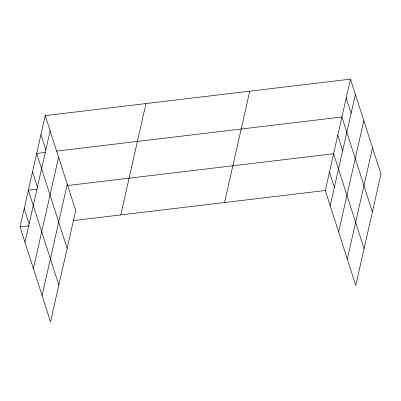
<?xml version="1.0" encoding="UTF-8"?>
<svg xmlns="http://www.w3.org/2000/svg" width="401" height="401" viewBox="0 0 401 401"><rect width="100%" height="100%" fill="white"/><g stroke="black" fill="none" stroke-linecap="round" stroke-linejoin="round"><path stroke-width="0.6" d="M45.238 115.603L75.709 210.51L50.521 321.868L20.05 226.961L45.238 115.603L350.479 79.132L380.95 174.039L355.762 285.397L325.291 190.49L350.479 79.132M24.952 242.234L50.145 130.876M33.393 268.515L58.581 157.157M42.085 295.587L67.273 184.229M120.781 214.926L145.969 103.568M224.56 202.525L249.748 91.167M330.193 205.768L355.381 94.41M338.629 232.044L363.822 120.686M347.326 259.121L372.514 147.763M45.378 152.425L36.676 153.463L67.147 248.369M56.571 151.087L341.913 116.997L372.384 211.903M37.067 189.172L28.361 190.209L58.832 285.116M67.533 185.533L333.602 153.743L364.073 248.65M20.05 226.961L29.378 225.843M72.902 220.645L325.291 190.49M346.198 98.065L351.101 113.338M337.757 135.368L342.665 150.646M329.447 172.119L334.349 187.392M40.957 134.535L45.859 149.809M32.521 171.839L37.423 187.112M24.205 208.585L29.113 223.858"/></g></svg>
